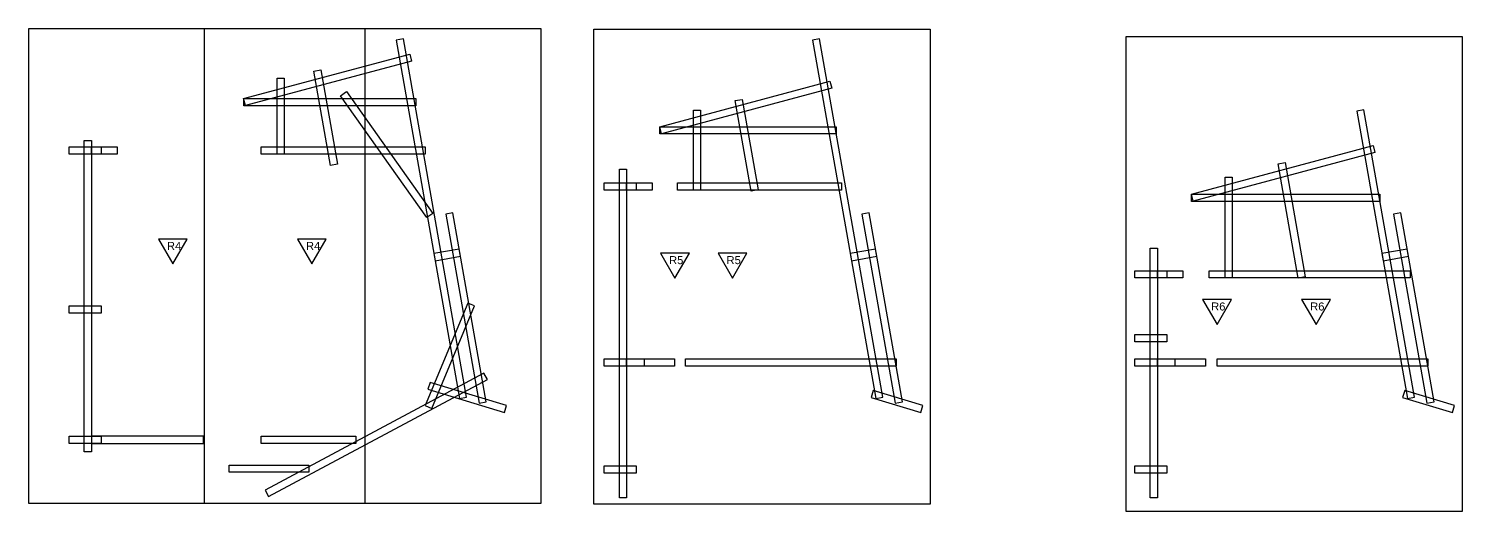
# Model space of a CAD drawing. Header units: millimetres. Extents: x -2666 to 6286, y -11880 to 4849.
# Drawn here: x 3062 to 4853, y 905 to 1509 of the extents above; entities that cross this region are included whole.
import ezdxf

# ---------------------------------------------------------------- set-up
doc = ezdxf.new("R2010")
doc.units = ezdxf.units.MM
doc.layers.add('0-rib1', color=6, linetype='Continuous')
doc.layers.add('座標', color=3, linetype='Continuous')
doc.layers.add('default', color=11, linetype='Continuous', plot=False)
doc.styles.get("Standard").update_dxf_attribs({"font": 'arial.ttf'})

msp = doc.modelspace()

# ---------------------------------------------------------------- linework, layer by layer
at = {"layer": '0-rib1'}
for points in [[(3529.778, 1495.761), (3520.914, 1494.199), (3599.924, 1046.111), (3608.788, 1047.674)], [(4049.886, 1495.761), (4041.023, 1494.199), (4120.033, 1046.111), (4128.896, 1047.674)], [(3329.976, 1421.219), (3537.65, 1476.865), (3539.979, 1468.172), (3332.305, 1412.526)], [(3371.998, 1446.885), (3380.998, 1446.885), (3380.998, 1351.885), (3371.998, 1351.885)], [(3850.085, 1386.021), (4062.588, 1442.962), (4064.918, 1434.268), (3852.414, 1377.328)], [(3330.235, 1421.253), (3545.235, 1421.253), (3545.235, 1412.253), (3330.235, 1412.253)], [(3458.638, 1429.941), (3566.561, 1277.516), (3559.216, 1272.315), (3451.293, 1424.74)], [(3892.107, 1406.885), (3901.107, 1406.885), (3901.107, 1306.885), (3892.107, 1306.885)], [(4729.801, 1407.129), (4720.937, 1405.566), (4784.319, 1046.111), (4793.182, 1047.674)], [(3850.344, 1386.056), (4070.344, 1386.056), (4070.344, 1377.056), (3850.344, 1377.056)], [(3131.019, 1368.885), (3140.019, 1368.885), (3140.019, 979.268), (3131.019, 979.268)], [(4514.371, 1301.673), (4741.363, 1362.496), (4743.693, 1353.803), (4516.7, 1292.98)], [(3112.019, 1360.885), (3152.019, 1360.885), (3152.019, 1351.885), (3112.019, 1351.885)], [(3140.019, 1360.885), (3172.019, 1360.885), (3172.019, 1351.885), (3140.019, 1351.885)], [(3351.998, 1360.885), (3556.998, 1360.885), (3556.998, 1351.885), (3351.998, 1351.885)], [(3799.692, 1332.947), (3808.692, 1332.947), (3808.692, 921.885), (3799.692, 921.885)], [(3780.692, 1315.885), (3820.692, 1315.885), (3820.692, 1306.885), (3780.692, 1306.885)], [(3808.692, 1315.885), (3840.692, 1315.885), (3840.692, 1306.885), (3808.692, 1306.885)], [(3872.107, 1315.885), (4077.107, 1315.885), (4077.107, 1306.885), (3872.107, 1306.885)], [(4556.393, 1322.885), (4565.393, 1322.885), (4565.393, 1196.885), (4556.393, 1196.885)], [(4514.629, 1301.707), (4749.629, 1301.707), (4749.629, 1292.707), (4514.629, 1292.707)], [(3591.499, 1278.173), (3582.636, 1276.611), (3624.311, 1040.257), (3633.175, 1041.82)], [(4111.608, 1278.173), (4102.745, 1276.611), (4144.42, 1040.257), (4153.283, 1041.82)], [(4775.894, 1278.173), (4767.03, 1276.611), (4808.706, 1040.257), (4817.569, 1041.82)], [(3601.05, 1224.009), (3599.487, 1232.872), (3567.973, 1227.316), (3569.536, 1218.452)], [(4121.159, 1224.009), (4119.596, 1232.872), (4088.082, 1227.316), (4089.645, 1218.452)], [(4462.826, 1234.247), (4471.826, 1234.247), (4471.826, 921.885), (4462.826, 921.885)], [(4785.444, 1224.009), (4783.882, 1232.872), (4752.368, 1227.316), (4753.931, 1218.452)], [(4443.826, 1205.885), (4483.826, 1205.885), (4483.826, 1196.885), (4443.826, 1196.885)], [(4471.826, 1205.885), (4503.826, 1205.885), (4503.826, 1196.885), (4471.826, 1196.885)], [(4536.393, 1205.885), (4787.737, 1205.885), (4787.737, 1196.885), (4536.393, 1196.885)], [(3556.842, 1037.204), (3565.151, 1033.746), (3618.521, 1161.959), (3610.212, 1165.418)], [(3112.019, 1161.885), (3152.019, 1161.885), (3152.019, 1152.885), (3112.019, 1152.885)], [(4443.826, 1126.085), (4483.826, 1126.085), (4483.826, 1117.085), (4443.826, 1117.085)], [(3780.692, 1095.685), (3830.692, 1095.685), (3830.692, 1086.685), (3780.692, 1086.685)], [(3808.692, 1095.685), (3868.692, 1095.685), (3868.692, 1086.685), (3808.692, 1086.685)], [(3882.107, 1095.685), (4145.346, 1095.685), (4145.346, 1086.685), (3882.107, 1086.685)], [(4443.826, 1095.685), (4493.826, 1095.685), (4493.826, 1086.685), (4443.826, 1086.685)], [(4471.826, 1095.685), (4531.826, 1095.685), (4531.826, 1086.685), (4471.826, 1086.685)], [(4546.393, 1095.685), (4809.632, 1095.685), (4809.632, 1086.685), (4546.393, 1086.685)], [(3357.028, 931.612), (3361.27, 923.674), (3634.687, 1069.766), (3630.446, 1077.704)], [(3563.062, 1066.296), (3560.445, 1057.685), (3656.127, 1028.615), (3658.743, 1037.226)], [(4116.659, 1056.122), (4114.043, 1047.51), (4176.235, 1028.615), (4178.852, 1037.226)], [(4780.945, 1056.122), (4778.328, 1047.51), (4840.521, 1028.615), (4843.138, 1037.226)], [(3112.019, 998.885), (3152.019, 998.885), (3152.019, 989.885), (3112.019, 989.885)], [(3280.019, 998.885), (3140.019, 998.885), (3140.019, 989.885), (3280.019, 989.885)], [(3351.998, 998.885), (3470.287, 998.885), (3470.287, 989.885), (3351.998, 989.885)], [(3311.998, 962.907), (3411.505, 962.907), (3411.505, 953.907), (3311.998, 953.907)], [(3780.692, 961.885), (3820.692, 961.885), (3820.692, 952.885), (3780.692, 952.885)], [(4443.826, 961.885), (4483.826, 961.885), (4483.826, 952.885), (4443.826, 952.885)]]:
    msp.add_lwpolyline(points, close=True, dxfattribs=at)
for points in [[(3417.709, 1455.663), (3426.573, 1457.226), (3447.41, 1339.049), (3438.547, 1337.486), (3417.709, 1455.663)], [(3944.341, 1418.667), (3953.205, 1420.23), (3973.174, 1306.977), (3964.311, 1305.414), (3944.341, 1418.667)], [(4622.572, 1339.584), (4631.435, 1341.147), (4656.614, 1198.35), (4647.751, 1196.787), (4622.572, 1339.584)]]:
    msp.add_lwpolyline(points, dxfattribs=at)
at = {"layer": 'default'}
for points in [[(3061.597, 1508.694), (3481.597, 1508.694), (3481.597, 914.694), (3061.597, 914.694)], [(3281.345, 1508.694), (3701.345, 1508.694), (3701.345, 914.694), (3281.345, 914.694)], [(3767.904, 1508.114), (4187.904, 1508.114), (4187.904, 914.114), (3767.904, 914.114)], [(4432.875, 1498.964), (4852.875, 1498.964), (4852.875, 904.964), (4432.875, 904.964)]]:
    msp.add_lwpolyline(points, close=True, dxfattribs=at)
at = {"layer": '座標'}
for points in [[(3223.758, 1245.585), (3241.768, 1214.39), (3259.778, 1245.585)], [(3397.482, 1245.585), (3415.492, 1214.39), (3433.502, 1245.585)], [(3851.133, 1227.828), (3869.144, 1196.633), (3887.154, 1227.828)], [(3922.926, 1227.828), (3940.936, 1196.633), (3958.946, 1227.828)], [(4528.41, 1169.876), (4546.42, 1138.681), (4564.43, 1169.876)], [(4652.126, 1169.876), (4670.136, 1138.681), (4688.146, 1169.876)]]:
    msp.add_lwpolyline(points, close=True, dxfattribs=at)

# ---------------------------------------------------------------- texts
at = {"layer": '座標', "char_height": 10, "attachment_point": 1}
for s, insert in [('R4', (3234.36, 1241.915)), ('R4', (3408.083, 1241.915)), ('R5', (3861.735, 1224.158)), ('R5', (3933.528, 1224.158)), ('R6', (4539.012, 1166.206)), ('R6', (4662.727, 1166.206))]:
    msp.add_mtext_dynamic_manual_height_columns(s, width=22.24738, gutter_width=12.5, heights=[0], dxfattribs=dict(at, insert=insert))

doc.saveas('drawing.dxf')
